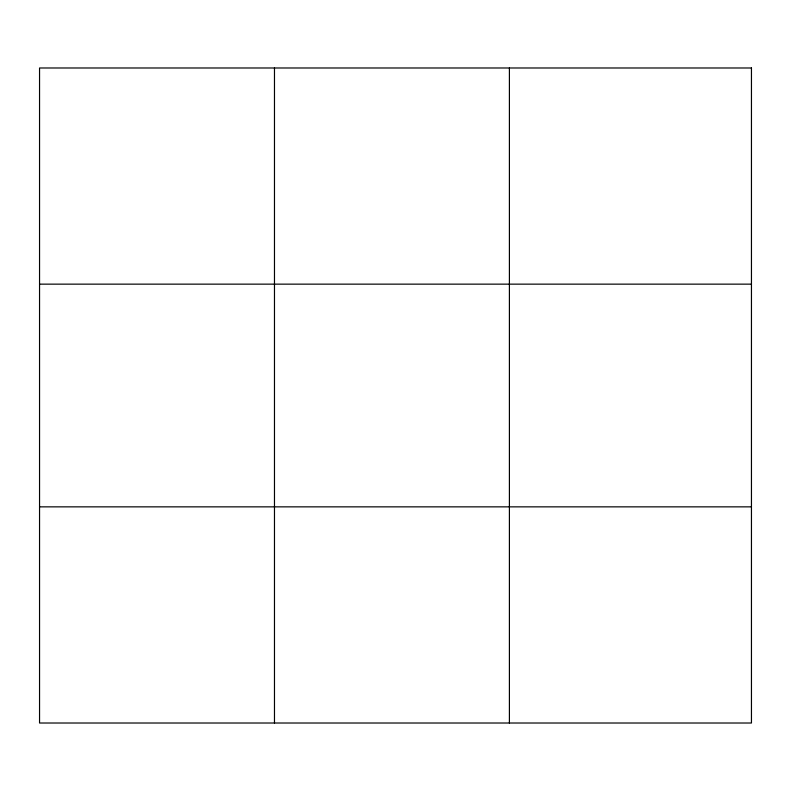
<?xml version="1.0" encoding="UTF-8"?>
<svg xmlns="http://www.w3.org/2000/svg" width="791" height="791" viewBox="0 0 791 791"><rect width="100%" height="100%" fill="white"/><g stroke="black" fill="none" stroke-linecap="round" stroke-linejoin="round"><path stroke-width="1.19" d="M274.477 67.986L274.477 723.014M509.404 67.986L509.404 723.014M39.55 284.147L751.45 284.147M39.55 506.853L751.45 506.853M751.45 67.986L751.45 723.014L39.55 723.014L39.55 67.986L751.45 67.986"/></g></svg>
